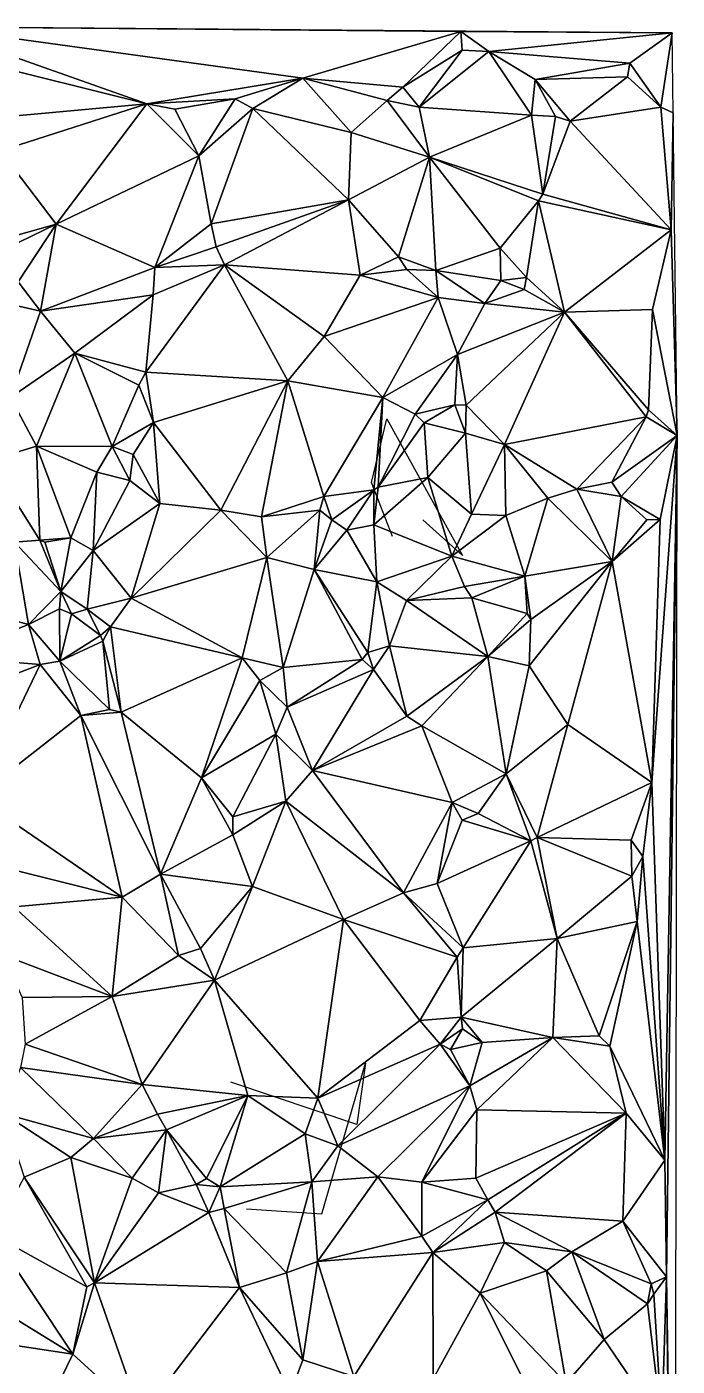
# Model space of a CAD drawing. Header units: metres. Extents: x -15 to 15, y -15.7 to 15.
# Drawn here: x 7.86 to 14.99, y 0.3 to 15 of the extents above; entities that cross this region are included whole.
import ezdxf

# ---------------------------------------------------------------- set-up
doc = ezdxf.new("R2010")
doc.units = ezdxf.units.M
doc.layers.add('CRACKS', color=1, linetype='Continuous')
doc.layers.add('STREET_MESH', color=7, linetype='Continuous')

msp = doc.modelspace()

# ---------------------------------------------------------------- linework, layer by layer
at = {"layer": 'CRACKS'}
for points in [[(11.865, 9.408, 0.1), (11.637, 9.998, 0.1), (11.804, 10.699, 0.1), (12.636, 9.197, 0.1), (12.198, 9.589, 0.1)], [(10.266, 2.029, 0.1), (11.091, 1.975, 0.1), (11.569, 3.63, 0.1), (11.477, 2.956, 0.1), (10.093, 3.419, 0.1)]]:
    msp.add_polyline3d(points, dxfattribs=at)
at = {"layer": 'STREET_MESH'}
for points in [[(14.933, 14.934), (6.782, 14.999), (12.615, 14.947)], [(6.782, 14.999), (10.883, 14.437), (12.615, 14.947)], [(9.172, 14.154), (10.883, 14.437), (6.782, 14.999)], [(7.291, 14.623), (9.172, 14.154), (6.782, 14.999)], [(10.883, 14.437), (11.981, 14.337), (12.615, 14.947)], [(11.981, 14.337), (12.629, 14.744), (12.615, 14.947)], [(12.923, 14.727), (14.933, 14.934), (12.615, 14.947)], [(12.629, 14.744), (12.923, 14.727), (12.615, 14.947)], [(12.923, 14.727), (14.471, 14.601), (14.933, 14.934)], [(14.471, 14.601), (14.808, 14.116), (14.933, 14.934)], [(14.808, 14.116), (14.944, 14.056), (14.933, 14.934)], [(12.629, 14.744), (11.981, 14.337), (12.159, 14.117)], [(12.629, 14.744), (12.159, 14.117), (12.923, 14.727)], [(12.159, 14.117), (13.392, 14.03), (12.923, 14.727)], [(14.471, 14.601), (12.923, 14.727), (13.433, 14.42)], [(12.923, 14.727), (13.392, 14.03), (13.433, 14.42)], [(7.291, 14.623), (7.532, 14.005), (9.172, 14.154)], [(14.443, 14.449), (14.471, 14.601), (13.433, 14.42)], [(14.808, 14.116), (14.471, 14.601), (14.443, 14.449)], [(10.883, 14.437), (9.172, 14.154), (10.142, 14.21)], [(10.334, 14.102), (10.883, 14.437), (10.142, 14.21)], [(10.334, 14.102), (11.414, 13.838), (10.883, 14.437)], [(11.414, 13.838), (11.808, 14.189), (10.883, 14.437)], [(11.808, 14.189), (11.981, 14.337), (10.883, 14.437)], [(13.392, 14.03), (13.655, 14.015), (13.433, 14.42)], [(14.443, 14.449), (13.433, 14.42), (13.815, 13.963)], [(13.433, 14.42), (13.655, 14.015), (13.815, 13.963)], [(14.808, 14.116), (14.443, 14.449), (13.815, 13.963)], [(11.981, 14.337), (11.808, 14.189), (12.159, 14.117)], [(9.172, 14.154), (7.532, 14.005), (7.565, 13.638)], [(8.178, 12.832), (9.172, 14.154), (7.565, 13.638)], [(8.178, 12.832), (9.741, 13.584), (9.172, 14.154)], [(9.172, 14.154), (9.478, 14.094), (10.142, 14.21)], [(9.741, 13.584), (9.478, 14.094), (9.172, 14.154)], [(9.478, 14.094), (9.741, 13.584), (10.142, 14.21)], [(9.741, 13.584), (10.334, 14.102), (10.142, 14.21)], [(12.274, 13.568), (11.808, 14.189), (11.414, 13.838)], [(12.159, 14.117), (11.808, 14.189), (12.274, 13.568)], [(12.159, 14.117), (12.274, 13.568), (13.392, 14.03)], [(14.808, 14.116), (13.815, 13.963), (14.922, 12.77)], [(14.944, 14.056), (14.808, 14.116), (14.922, 12.77)], [(9.741, 13.584), (9.876, 12.839), (10.334, 14.102)], [(9.876, 12.839), (11.383, 13.101), (10.334, 14.102)], [(11.383, 13.101), (11.414, 13.838), (10.334, 14.102)], [(13.392, 14.03), (12.274, 13.568), (13.517, 13.162)], [(13.655, 14.015), (13.392, 14.03), (13.517, 13.162)], [(13.655, 14.015), (13.517, 13.162), (13.815, 13.963)], [(13.815, 13.963), (13.517, 13.162), (14.922, 12.77)], [(14.944, 14.056), (14.922, 12.77), (14.989, 10.516)], [(11.383, 13.101), (12.274, 13.568), (11.414, 13.838)], [(7.471, 12.638), (8.178, 12.832), (7.565, 13.638)], [(9.261, 12.357), (9.741, 13.584), (8.178, 12.832)], [(9.261, 12.357), (9.876, 12.839), (9.741, 13.584)], [(11.383, 13.101), (11.932, 12.474), (12.274, 13.568)], [(11.932, 12.474), (12.343, 12.326), (12.274, 13.568)], [(12.274, 13.568), (13.468, 13.091), (13.517, 13.162)], [(12.274, 13.568), (13.049, 12.57), (13.468, 13.091)], [(12.343, 12.326), (13.049, 12.57), (12.274, 13.568)], [(11.383, 13.101), (9.876, 12.839), (9.933, 12.586)], [(11.383, 13.101), (9.933, 12.586), (10.022, 12.387)], [(11.383, 13.101), (10.022, 12.387), (11.512, 12.273)], [(11.932, 12.474), (11.383, 13.101), (11.512, 12.273)], [(13.049, 12.57), (13.336, 12.247), (13.468, 13.091)], [(13.336, 12.247), (13.754, 11.869), (13.468, 13.091)], [(13.517, 13.162), (13.468, 13.091), (14.922, 12.77)], [(13.468, 13.091), (13.754, 11.869), (14.922, 12.77)], [(7.471, 12.638), (7.636, 12.57), (8.178, 12.832)], [(7.636, 12.57), (7.76, 12.2), (8.178, 12.832)], [(7.76, 12.2), (8.005, 11.88), (8.178, 12.832)], [(8.005, 11.88), (9.261, 12.357), (8.178, 12.832)], [(9.876, 12.839), (9.261, 12.357), (9.933, 12.586)], [(13.754, 11.869), (14.718, 11.896), (14.922, 12.77)], [(14.922, 12.77), (14.718, 11.896), (14.989, 10.516)], [(9.933, 12.586), (9.261, 12.357), (10.022, 12.387)], [(13.049, 12.57), (12.343, 12.326), (13.054, 12.216)], [(13.336, 12.247), (13.049, 12.57), (13.054, 12.216)], [(9.261, 12.357), (8.005, 11.88), (9.242, 12.057)], [(9.159, 11.21), (10.022, 12.387), (9.242, 12.057)], [(10.717, 11.114), (10.022, 12.387), (9.159, 11.21)], [(10.022, 12.387), (9.261, 12.357), (9.242, 12.057)], [(10.022, 12.387), (11.118, 11.6), (11.512, 12.273)], [(10.717, 11.114), (11.118, 11.6), (10.022, 12.387)], [(12.022, 12.338), (11.932, 12.474), (11.512, 12.273)], [(11.932, 12.474), (12.022, 12.338), (12.343, 12.326)], [(8.005, 11.88), (7.76, 12.2), (7.271, 12.046)], [(11.118, 11.6), (12.369, 12.03), (11.512, 12.273)], [(12.369, 12.03), (12.022, 12.338), (11.512, 12.273)], [(12.343, 12.326), (12.022, 12.338), (12.369, 12.03)], [(12.343, 12.326), (12.88, 11.964), (13.054, 12.216)], [(12.88, 11.964), (12.343, 12.326), (12.369, 12.03)], [(12.88, 11.964), (13.311, 12.117), (13.054, 12.216)], [(13.311, 12.117), (13.336, 12.247), (13.054, 12.216)], [(13.311, 12.117), (13.754, 11.869), (13.336, 12.247)], [(8.005, 11.88), (8.382, 11.42), (9.242, 12.057)], [(8.382, 11.42), (9.159, 11.21), (9.242, 12.057)], [(13.311, 12.117), (12.88, 11.964), (13.754, 11.869)], [(7.678, 10.931), (8.005, 11.88), (7.271, 12.046)], [(11.118, 11.6), (11.76, 10.932), (12.369, 12.03)], [(11.76, 10.932), (12.58, 11.402), (12.369, 12.03)], [(12.58, 11.402), (12.88, 11.964), (12.369, 12.03)], [(13.754, 11.869), (12.88, 11.964), (12.58, 11.402)], [(8.382, 11.42), (8.005, 11.88), (7.678, 10.931)], [(12.673, 10.846), (13.754, 11.869), (12.58, 11.402)], [(13.754, 11.869), (12.673, 10.846), (13.096, 10.415)], [(14.65, 10.719), (13.754, 11.869), (13.096, 10.415)], [(14.718, 11.896), (13.754, 11.869), (14.676, 10.795)], [(13.754, 11.869), (14.65, 10.719), (14.676, 10.795)], [(14.718, 11.896), (14.676, 10.795), (14.989, 10.516)], [(11.118, 11.6), (10.717, 11.114), (11.76, 10.932)], [(8.382, 11.42), (7.678, 10.931), (7.96, 10.397)], [(8.79, 10.396), (8.382, 11.42), (7.96, 10.397)], [(9.084, 11.067), (8.382, 11.42), (8.79, 10.396)], [(8.382, 11.42), (9.084, 11.067), (9.159, 11.21)], [(12.58, 11.402), (11.76, 10.932), (12.116, 10.749)], [(12.551, 10.85), (12.58, 11.402), (12.116, 10.749)], [(12.551, 10.85), (12.673, 10.846), (12.58, 11.402)], [(9.084, 11.067), (9.245, 10.658), (9.159, 11.21)], [(9.245, 10.658), (10.717, 11.114), (9.159, 11.21)], [(9.084, 11.067), (8.79, 10.396), (9.245, 10.658)], [(10.717, 11.114), (9.245, 10.658), (9.984, 9.697)], [(10.429, 9.623), (10.717, 11.114), (9.984, 9.697)], [(10.429, 9.623), (11.115, 9.846), (10.717, 11.114)], [(10.717, 11.114), (11.115, 9.846), (11.76, 10.932)], [(7.678, 10.931), (7.447, 10.239), (7.96, 10.397)], [(11.115, 9.846), (11.66, 9.918), (11.76, 10.932)], [(11.66, 9.918), (11.711, 9.947), (11.76, 10.932)], [(11.76, 10.932), (11.711, 9.947), (12.116, 10.749)], [(11.711, 9.947), (12.212, 10.653), (12.116, 10.749)], [(12.212, 10.653), (12.551, 10.85), (12.116, 10.749)], [(12.667, 10.541), (12.551, 10.85), (12.212, 10.653)], [(12.551, 10.85), (12.667, 10.541), (12.673, 10.846)], [(12.673, 10.846), (12.667, 10.541), (13.096, 10.415)], [(14.676, 10.795), (14.65, 10.719), (14.989, 10.516)], [(8.79, 10.396), (9.023, 10.306), (9.245, 10.658)], [(9.023, 10.306), (9.316, 9.77), (9.245, 10.658)], [(9.245, 10.658), (9.316, 9.77), (9.984, 9.697)], [(11.711, 9.947), (12.255, 10.054), (12.212, 10.653)], [(12.255, 10.054), (12.667, 10.541), (12.212, 10.653)], [(13.888, 9.926), (14.65, 10.719), (13.096, 10.415)], [(14.65, 10.719), (13.888, 9.926), (14.274, 10.002)], [(14.65, 10.719), (14.274, 10.002), (14.989, 10.516)], [(12.667, 10.541), (12.255, 10.054), (12.733, 9.651)], [(12.667, 10.541), (12.733, 9.651), (13.096, 10.415)], [(14.274, 10.002), (14.373, 9.847), (14.989, 10.516)], [(14.373, 9.847), (14.801, 9.593), (14.989, 10.516)], [(14.801, 9.593), (14.711, 6.709), (14.989, 10.516)], [(14.711, 6.709), (14.853, 2.565), (14.989, 10.516)], [(14.853, 2.565), (14.871, 1.284), (14.989, 10.516)], [(14.871, 1.284), (14.967, -4.8), (14.989, 10.516)], [(7.447, 10.239), (7.997, 9.365), (7.96, 10.397)], [(8.79, 10.396), (7.96, 10.397), (8.624, 10.113)], [(7.96, 10.397), (8.338, 9.393), (8.624, 10.113)], [(7.997, 9.365), (8.338, 9.393), (7.96, 10.397)], [(8.984, 10.022), (8.79, 10.396), (8.624, 10.113)], [(8.984, 10.022), (9.023, 10.306), (8.79, 10.396)], [(9.023, 10.306), (8.984, 10.022), (9.316, 9.77)], [(13.096, 10.415), (12.733, 9.651), (13.11, 9.639)], [(13.572, 9.827), (13.096, 10.415), (13.11, 9.639)], [(13.572, 9.827), (13.888, 9.926), (13.096, 10.415)], [(7.997, 9.365), (7.447, 10.239), (7.719, 9.345)], [(8.338, 9.393), (8.584, 9.252), (8.624, 10.113)], [(8.584, 9.252), (8.984, 10.022), (8.624, 10.113)], [(9.316, 9.77), (8.984, 10.022), (8.584, 9.252)], [(12.255, 10.054), (11.663, 9.535), (12.518, 9.19)], [(12.255, 10.054), (11.711, 9.947), (11.663, 9.535)], [(12.733, 9.651), (12.255, 10.054), (12.518, 9.19)], [(13.888, 9.926), (14.373, 9.847), (14.274, 10.002)], [(11.66, 9.918), (11.115, 9.846), (11.202, 9.588)], [(11.364, 9.475), (11.66, 9.918), (11.202, 9.588)], [(11.66, 9.918), (11.364, 9.475), (11.663, 9.535)], [(11.711, 9.947), (11.66, 9.918), (11.663, 9.535)], [(13.888, 9.926), (13.572, 9.827), (14.276, 9.134)], [(14.373, 9.847), (13.888, 9.926), (14.276, 9.134)], [(14.657, 9.591), (14.373, 9.847), (14.276, 9.134)], [(14.373, 9.847), (14.657, 9.591), (14.801, 9.593)], [(8.999, 8.729), (9.316, 9.77), (8.584, 9.252)], [(9.316, 9.77), (8.999, 8.729), (9.984, 9.697)], [(11.07, 9.695), (11.115, 9.846), (10.429, 9.623)], [(11.115, 9.846), (11.07, 9.695), (11.202, 9.588)], [(13.317, 8.973), (13.572, 9.827), (13.11, 9.639)], [(13.572, 9.827), (13.317, 8.973), (14.276, 9.134)], [(8.999, 8.729), (10.488, 9.178), (9.984, 9.697)], [(10.488, 9.178), (10.429, 9.623), (9.984, 9.697)], [(11.07, 9.695), (10.429, 9.623), (10.488, 9.178)], [(11.008, 9.044), (11.07, 9.695), (10.488, 9.178)], [(11.07, 9.695), (11.008, 9.044), (11.202, 9.588)], [(11.008, 9.044), (11.364, 9.475), (11.202, 9.588)], [(13.11, 9.639), (12.733, 9.651), (12.518, 9.19)], [(13.317, 8.973), (13.11, 9.639), (12.518, 9.19)], [(14.711, 6.709), (14.801, 9.593), (14.276, 9.134)], [(14.801, 9.593), (14.657, 9.591), (14.276, 9.134)], [(11.364, 9.475), (11.008, 9.044), (11.693, 8.91)], [(11.663, 9.535), (11.364, 9.475), (11.693, 8.91)], [(11.663, 9.535), (11.693, 8.91), (12.518, 9.19)], [(6.475, 8.823), (7.872, 8.44), (7.719, 9.345)], [(8.229, 8.803), (7.997, 9.365), (7.719, 9.345)], [(7.872, 8.44), (8.229, 8.803), (7.719, 9.345)], [(7.997, 9.365), (8.052, 9.344), (8.338, 9.393)], [(8.229, 8.803), (8.052, 9.344), (7.997, 9.365)], [(8.052, 9.344), (8.229, 8.803), (8.338, 9.393)], [(8.338, 9.393), (8.229, 8.803), (8.584, 9.252)], [(8.229, 8.803), (8.519, 8.608), (8.584, 9.252)], [(8.519, 8.608), (8.999, 8.729), (8.584, 9.252)], [(10.488, 9.178), (8.999, 8.729), (10.219, 8.076)], [(10.667, 7.969), (10.488, 9.178), (10.219, 8.076)], [(10.667, 7.969), (11.008, 9.044), (10.488, 9.178)], [(11.693, 8.91), (12.02, 8.704), (12.518, 9.19)], [(12.02, 8.704), (12.655, 8.86), (12.518, 9.19)], [(12.655, 8.86), (13.317, 8.973), (12.518, 9.19)], [(13.317, 8.973), (13.383, 8.496), (14.276, 9.134)], [(13.366, 7.989), (13.788, 7.344), (14.276, 9.134)], [(13.383, 8.496), (13.366, 7.989), (14.276, 9.134)], [(13.788, 7.344), (14.711, 6.709), (14.276, 9.134)], [(11.008, 9.044), (10.667, 7.969), (11.532, 8.058)], [(11.008, 9.044), (11.595, 8.135), (11.693, 8.91)], [(11.595, 8.135), (11.008, 9.044), (11.532, 8.058)], [(13.317, 8.973), (12.655, 8.86), (12.736, 8.735)], [(13.342, 8.561), (13.317, 8.973), (12.736, 8.735)], [(13.317, 8.973), (13.342, 8.561), (13.383, 8.496)], [(7.872, 8.44), (6.475, 8.823), (6.971, 8.088)], [(11.595, 8.135), (11.832, 8.207), (11.693, 8.91)], [(11.832, 8.207), (12.02, 8.704), (11.693, 8.91)], [(12.655, 8.86), (12.02, 8.704), (12.736, 8.735)], [(8.214, 8.613), (8.229, 8.803), (7.872, 8.44)], [(8.214, 8.613), (8.347, 8.559), (8.229, 8.803)], [(8.347, 8.559), (8.519, 8.608), (8.229, 8.803)], [(8.999, 8.729), (8.519, 8.608), (8.773, 8.417)], [(8.999, 8.729), (8.773, 8.417), (10.219, 8.076)], [(11.832, 8.207), (12.914, 8.09), (12.02, 8.704)], [(12.02, 8.704), (12.914, 8.09), (12.736, 8.735)], [(12.914, 8.09), (13.342, 8.561), (12.736, 8.735)], [(8.219, 8.04), (8.214, 8.613), (7.872, 8.44)], [(8.214, 8.613), (8.219, 8.04), (8.347, 8.559)], [(8.219, 8.04), (8.665, 8.321), (8.347, 8.559)], [(8.665, 8.321), (8.519, 8.608), (8.347, 8.559)], [(8.519, 8.608), (8.665, 8.321), (8.773, 8.417)], [(13.342, 8.561), (12.914, 8.09), (13.383, 8.496)], [(8.001, 8.004), (7.872, 8.44), (6.971, 8.088)], [(8.001, 8.004), (8.219, 8.04), (7.872, 8.44)], [(8.773, 8.417), (8.665, 8.321), (8.689, 8.26)], [(8.773, 8.417), (8.689, 8.26), (8.89, 7.479)], [(10.219, 8.076), (8.773, 8.417), (8.89, 7.479)], [(12.914, 8.09), (13.366, 7.989), (13.383, 8.496)], [(8.665, 8.321), (8.219, 8.04), (8.689, 8.26)], [(8.689, 8.26), (8.219, 8.04), (8.763, 7.51)], [(8.689, 8.26), (8.763, 7.51), (8.89, 7.479)], [(8.001, 8.004), (6.971, 8.088), (6.616, 7.468)], [(11.659, 7.948), (11.595, 8.135), (11.532, 8.058)], [(11.595, 8.135), (11.659, 7.948), (11.832, 8.207)], [(11.832, 8.207), (11.659, 7.948), (12.023, 7.436)], [(12.914, 8.09), (11.832, 8.207), (12.023, 7.436)], [(12.19, 7.328), (12.914, 8.09), (12.023, 7.436)], [(12.914, 8.09), (12.19, 7.328), (13.115, 6.803)], [(13.366, 7.989), (12.914, 8.09), (13.115, 6.803)], [(7.301, 6.547), (8.001, 8.004), (6.616, 7.468)], [(8.001, 8.004), (7.301, 6.547), (8.446, 7.442)], [(8.219, 8.04), (8.001, 8.004), (8.446, 7.442)], [(8.763, 7.51), (8.219, 8.04), (8.446, 7.442)], [(9.772, 6.76), (10.219, 8.076), (8.89, 7.479)], [(9.772, 6.76), (10.41, 7.826), (10.219, 8.076)], [(10.41, 7.826), (10.667, 7.969), (10.219, 8.076)], [(10.667, 7.969), (10.41, 7.826), (10.711, 7.534)], [(10.667, 7.969), (10.711, 7.534), (11.532, 8.058)], [(10.711, 7.534), (11.659, 7.948), (11.532, 8.058)], [(10.99, 6.838), (11.659, 7.948), (10.711, 7.534)], [(11.659, 7.948), (10.99, 6.838), (12.023, 7.436)], [(13.366, 7.989), (13.115, 6.803), (13.788, 7.344)], [(10.588, 7.237), (10.41, 7.826), (9.772, 6.76)], [(10.41, 7.826), (10.588, 7.237), (10.711, 7.534)], [(8.763, 7.51), (8.446, 7.442), (8.89, 7.479)], [(10.588, 7.237), (10.99, 6.838), (10.711, 7.534)], [(8.446, 7.442), (7.301, 6.547), (8.9, 5.451)], [(8.446, 7.442), (9.322, 5.701), (8.89, 7.479)], [(9.322, 5.701), (8.446, 7.442), (8.9, 5.451)], [(9.322, 5.701), (9.772, 6.76), (8.89, 7.479)], [(10.99, 6.838), (12.19, 7.328), (12.023, 7.436)], [(10.588, 7.237), (9.772, 6.76), (10.114, 6.332)], [(10.697, 6.503), (10.588, 7.237), (10.114, 6.332)], [(10.99, 6.838), (10.588, 7.237), (10.697, 6.503)], [(12.19, 7.328), (10.99, 6.838), (12.522, 6.489)], [(13.115, 6.803), (12.19, 7.328), (12.522, 6.489)], [(13.788, 7.344), (13.115, 6.803), (13.455, 6.105)], [(13.788, 7.344), (13.455, 6.105), (14.711, 6.709)], [(10.99, 6.838), (10.697, 6.503), (11.987, 5.496)], [(10.99, 6.838), (11.987, 5.496), (12.522, 6.489)], [(12.807, 6.368), (13.115, 6.803), (12.522, 6.489)], [(12.807, 6.368), (13.383, 6.069), (13.115, 6.803)], [(13.115, 6.803), (13.383, 6.069), (13.455, 6.105)], [(9.772, 6.76), (9.322, 5.701), (10.114, 6.132)], [(9.772, 6.76), (10.114, 6.132), (10.114, 6.332)], [(13.455, 6.105), (14.485, 6.076), (14.711, 6.709)], [(14.711, 6.709), (14.485, 6.076), (14.614, 5.896)], [(14.853, 2.565), (14.711, 6.709), (14.614, 5.896)], [(7.301, 6.547), (7.414, 5.822), (8.9, 5.451)], [(10.114, 6.132), (10.697, 6.503), (10.114, 6.332)], [(10.329, 5.565), (10.697, 6.503), (10.114, 6.132)], [(10.697, 6.503), (10.329, 5.565), (11.328, 5.203)], [(10.697, 6.503), (11.328, 5.203), (11.987, 5.496)], [(11.987, 5.496), (12.355, 5.601), (12.522, 6.489)], [(12.355, 5.601), (12.631, 6.295), (12.522, 6.489)], [(12.631, 6.295), (12.807, 6.368), (12.522, 6.489)], [(13.383, 6.069), (12.807, 6.368), (12.631, 6.295)], [(13.383, 6.069), (12.631, 6.295), (12.355, 5.601)], [(9.322, 5.701), (10.329, 5.565), (10.114, 6.132)], [(12.64, 4.894), (13.383, 6.069), (12.355, 5.601)], [(13.383, 6.069), (12.64, 4.894), (13.674, 4.996)], [(13.455, 6.105), (13.383, 6.069), (13.674, 4.996)], [(14.493, 5.68), (13.455, 6.105), (13.674, 4.996)], [(14.493, 5.68), (14.485, 6.076), (13.455, 6.105)], [(14.485, 6.076), (14.493, 5.68), (14.614, 5.896)], [(14.493, 5.68), (14.551, 5.181), (14.614, 5.896)], [(14.551, 5.181), (14.853, 2.565), (14.614, 5.896)], [(7.414, 5.822), (7.713, 5.345), (8.9, 5.451)], [(9.518, 4.811), (9.322, 5.701), (8.9, 5.451)], [(9.761, 4.885), (9.322, 5.701), (9.518, 4.811)], [(10.329, 5.565), (9.322, 5.701), (9.761, 4.885)], [(12.64, 4.894), (12.355, 5.601), (11.987, 5.496)], [(14.551, 5.181), (14.493, 5.68), (13.674, 4.996)], [(7.713, 5.345), (8.791, 4.361), (8.9, 5.451)], [(8.791, 4.361), (9.518, 4.811), (8.9, 5.451)], [(10.329, 5.565), (9.761, 4.885), (9.913, 4.539)], [(11.328, 5.203), (10.329, 5.565), (9.913, 4.539)], [(11.328, 5.203), (12.575, 4.792), (11.987, 5.496)], [(12.575, 4.792), (12.64, 4.894), (11.987, 5.496)], [(7.713, 5.345), (7.591, 4.818), (8.791, 4.361)], [(11.328, 5.203), (9.913, 4.539), (11.048, 3.243)], [(12.168, 4.097), (11.328, 5.203), (11.048, 3.243)], [(12.575, 4.792), (11.328, 5.203), (12.168, 4.097)], [(14.132, 3.928), (14.551, 5.181), (13.674, 4.996)], [(14.132, 3.928), (14.252, 3.815), (14.551, 5.181)], [(14.252, 3.815), (14.853, 2.565), (14.551, 5.181)], [(9.761, 4.885), (9.518, 4.811), (9.913, 4.539)], [(12.62, 4.132), (12.64, 4.894), (12.575, 4.792)], [(12.62, 4.132), (13.625, 3.911), (13.674, 4.996)], [(12.64, 4.894), (12.62, 4.132), (13.674, 4.996)], [(13.625, 3.911), (14.132, 3.928), (13.674, 4.996)], [(8.791, 4.361), (7.591, 4.818), (7.803, 4.35)], [(9.518, 4.811), (8.791, 4.361), (9.913, 4.539)], [(12.62, 4.132), (12.575, 4.792), (12.168, 4.097)], [(9.913, 4.539), (8.791, 4.361), (9.122, 3.395)], [(10.281, 3.274), (9.913, 4.539), (9.122, 3.395)], [(9.913, 4.539), (10.281, 3.274), (11.048, 3.243)], [(7.838, 3.835), (8.791, 4.361), (7.803, 4.35)], [(8.791, 4.361), (7.838, 3.835), (9.122, 3.395)], [(12.391, 3.837), (12.62, 4.132), (12.168, 4.097)], [(12.635, 4.005), (12.62, 4.132), (12.391, 3.837)], [(12.62, 4.132), (12.849, 3.856), (13.625, 3.911)], [(12.62, 4.132), (12.635, 4.005), (12.849, 3.856)], [(12.391, 3.837), (12.168, 4.097), (11.048, 3.243)], [(12.503, 3.778), (12.635, 4.005), (12.391, 3.837)], [(12.635, 4.005), (12.503, 3.778), (12.849, 3.856)], [(7.838, 3.835), (7.785, 3.581), (9.122, 3.395)], [(12.391, 3.837), (11.048, 3.243), (11.265, 2.722)], [(12.716, 3.38), (12.391, 3.837), (11.265, 2.722)], [(12.716, 3.38), (12.503, 3.778), (12.391, 3.837)], [(12.849, 3.856), (12.503, 3.778), (12.716, 3.38)], [(13.625, 3.911), (12.716, 3.38), (12.793, 3.115)], [(12.849, 3.856), (12.716, 3.38), (13.625, 3.911)], [(14.43, 3.081), (13.625, 3.911), (12.793, 3.115)], [(14.252, 3.815), (14.132, 3.928), (13.625, 3.911)], [(14.252, 3.815), (13.625, 3.911), (14.43, 3.081)], [(14.853, 2.565), (14.252, 3.815), (14.43, 3.081)], [(8.587, 2.8), (7.785, 3.581), (7.598, 3.076)], [(7.785, 3.581), (8.587, 2.8), (9.122, 3.395)], [(8.587, 2.8), (9.287, 3.069), (9.122, 3.395)], [(9.287, 3.069), (10.281, 3.274), (9.122, 3.395)], [(11.707, 2.382), (12.716, 3.38), (11.265, 2.722)], [(12.716, 3.38), (11.707, 2.382), (12.189, 2.323)], [(12.716, 3.38), (12.189, 2.323), (12.793, 3.115)], [(9.287, 3.069), (9.388, 2.898), (10.281, 3.274)], [(9.388, 2.898), (9.825, 2.364), (10.281, 3.274)], [(9.825, 2.364), (9.977, 2.271), (10.281, 3.274)], [(10.281, 3.274), (9.977, 2.271), (10.907, 2.853)], [(10.281, 3.274), (10.907, 2.853), (11.048, 3.243)], [(11.048, 3.243), (10.907, 2.853), (11.265, 2.722)], [(12.189, 2.323), (12.779, 2.366), (12.793, 3.115)], [(12.779, 2.366), (14.43, 3.081), (12.793, 3.115)], [(8.339, 2.592), (8.587, 2.8), (7.598, 3.076)], [(7.827, 2.377), (8.339, 2.592), (7.598, 3.076)], [(9.388, 2.898), (9.287, 3.069), (8.587, 2.8)], [(12.779, 2.366), (12.913, 2.129), (14.43, 3.081)], [(12.913, 2.129), (12.992, 1.993), (14.43, 3.081)], [(12.992, 1.993), (14.394, 1.894), (14.43, 3.081)], [(14.394, 1.894), (14.853, 2.565), (14.43, 3.081)], [(8.587, 2.8), (8.339, 2.592), (9.011, 2.365)], [(9.388, 2.898), (8.587, 2.8), (9.011, 2.365)], [(9.299, 2.206), (9.388, 2.898), (9.011, 2.365)], [(9.299, 2.206), (9.713, 2.297), (9.388, 2.898)], [(9.713, 2.297), (9.825, 2.364), (9.388, 2.898)], [(9.977, 2.271), (10.98, 2.325), (10.907, 2.853)], [(10.907, 2.853), (10.98, 2.325), (11.265, 2.722)], [(10.98, 2.325), (11.707, 2.382), (11.265, 2.722)], [(8.339, 2.592), (7.827, 2.377), (8.598, 1.218)], [(8.339, 2.592), (8.598, 1.218), (9.011, 2.365)], [(14.853, 2.565), (14.394, 1.894), (14.871, 1.284)], [(7.486, 1.743), (8.513, 1.175), (7.827, 2.377)], [(7.827, 2.377), (8.513, 1.175), (8.598, 1.218)], [(8.598, 1.218), (9.299, 2.206), (9.011, 2.365)], [(9.825, 2.364), (9.713, 2.297), (9.977, 2.271)], [(10.98, 2.325), (11.043, 1.451), (11.707, 2.382)], [(11.043, 1.451), (12.189, 1.731), (11.707, 2.382)], [(11.707, 2.382), (12.189, 1.731), (12.189, 2.323)], [(12.913, 2.129), (12.779, 2.366), (12.189, 2.323)], [(9.299, 2.206), (8.598, 1.218), (9.85, 1.988)], [(9.713, 2.297), (9.299, 2.206), (9.85, 1.988)], [(9.977, 2.271), (9.713, 2.297), (9.85, 1.988)], [(10.02, 2.035), (9.977, 2.271), (9.85, 1.988)], [(10.02, 2.035), (10.98, 2.325), (9.977, 2.271)], [(10.98, 2.325), (10.02, 2.035), (10.703, 1.326)], [(11.043, 1.451), (10.98, 2.325), (10.703, 1.326)], [(12.189, 1.731), (12.913, 2.129), (12.189, 2.323)], [(12.913, 2.129), (12.189, 1.731), (12.309, 1.551)], [(12.913, 2.129), (12.309, 1.551), (12.992, 1.993)], [(8.598, 1.218), (10.188, 1.166), (9.85, 1.988)], [(10.188, 1.166), (10.02, 2.035), (9.85, 1.988)], [(10.02, 2.035), (10.188, 1.166), (10.703, 1.326)], [(12.309, 1.551), (13.094, 1.66), (12.992, 1.993)], [(14.394, 1.894), (12.992, 1.993), (13.832, 1.558)], [(12.992, 1.993), (13.094, 1.66), (13.832, 1.558)], [(14.702, 1.207), (14.394, 1.894), (13.832, 1.558)], [(14.394, 1.894), (14.702, 1.207), (14.871, 1.284)], [(8.36, 0.434), (7.486, 1.743), (6.889, 1.338)], [(7.486, 1.743), (8.36, 0.434), (8.513, 1.175)], [(12.309, 1.551), (12.189, 1.731), (11.043, 1.451)], [(13.094, 1.66), (12.309, 1.551), (12.828, 1.103)], [(13.555, 1.35), (13.094, 1.66), (12.828, 1.103)], [(13.094, 1.66), (13.555, 1.35), (13.832, 1.558)], [(11.441, 0.191), (12.309, 1.551), (11.043, 1.451)], [(12.309, 1.551), (11.441, 0.191), (12.312, 0.163)], [(12.828, 1.103), (12.309, 1.551), (12.312, 0.163)], [(13.832, 1.558), (13.555, 1.35), (14.19, 0.598)], [(14.663, 0.986), (13.832, 1.558), (14.19, 0.598)], [(14.663, 0.986), (14.702, 1.207), (13.832, 1.558)], [(6.714, 0.684), (8.36, 0.434), (6.889, 1.338)], [(10.188, 1.166), (10.883, 0.372), (10.703, 1.326)], [(10.883, 0.372), (11.043, 1.451), (10.703, 1.326)], [(10.883, 0.372), (11.441, 0.191), (11.043, 1.451)], [(13.555, 1.35), (12.828, 1.103), (13.773, 0.116)], [(14.19, 0.598), (13.555, 1.35), (13.773, 0.116)], [(8.513, 1.175), (8.36, 0.434), (8.598, 1.218)], [(8.36, 0.434), (9.109, -0.25), (8.598, 1.218)], [(9.109, -0.25), (10.188, 1.166), (8.598, 1.218)], [(14.732, 1.092), (14.702, 1.207), (14.663, 0.986)], [(14.702, 1.207), (14.732, 1.092), (14.871, 1.284)], [(14.732, 1.092), (14.822, -0.334), (14.871, 1.284)], [(14.871, 1.284), (14.822, -0.334), (14.93, -3.415)], [(14.967, -4.8), (14.871, 1.284), (14.93, -3.415)], [(9.109, -0.25), (10.743, 0), (10.188, 1.166)], [(10.743, 0), (10.883, 0.372), (10.188, 1.166)], [(13.392, -0.025), (12.828, 1.103), (12.312, 0.163)], [(12.828, 1.103), (13.392, -0.025), (13.773, 0.116)], [(14.732, 1.092), (14.663, 0.986), (14.822, -0.334)], [(14.663, 0.986), (14.19, 0.598), (14.822, -0.334)], [(6.714, 0.684), (6.902, -0.822), (8.163, 0.029)], [(8.36, 0.434), (6.714, 0.684), (8.163, 0.029)], [(14.19, 0.598), (13.773, 0.116), (14.822, -0.334)], [(9.109, -0.25), (8.36, 0.434), (8.163, 0.029)], [(10.883, 0.372), (10.743, 0), (11.441, 0.191)]]:
    msp.add_3dface(points, dxfattribs=at)

doc.saveas('drawing.dxf')
